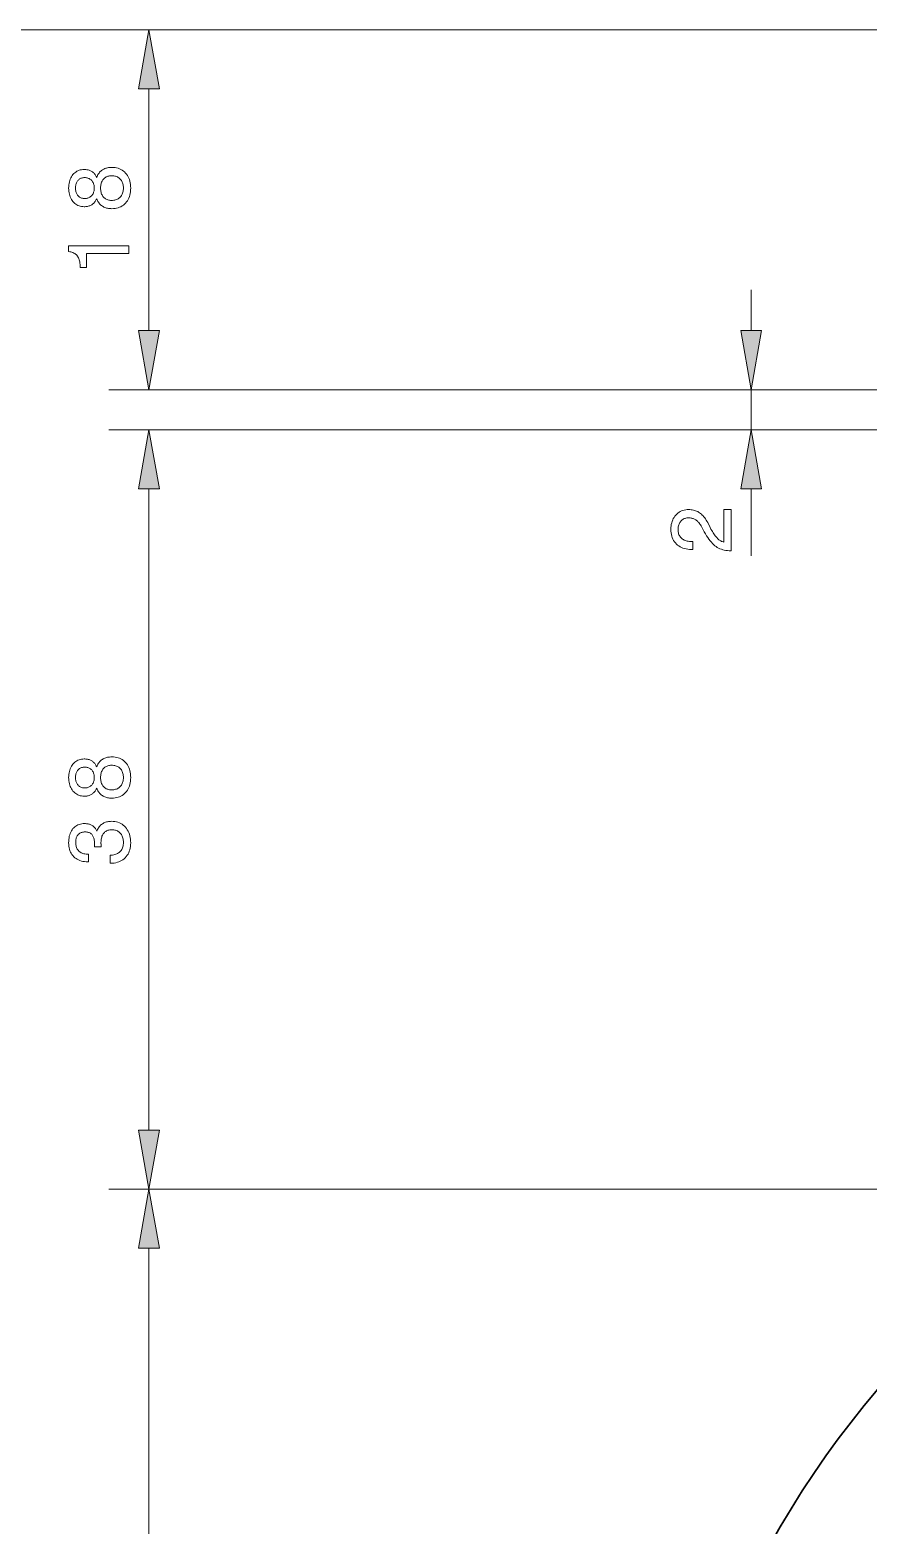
# Model space of a CAD drawing. Extents: x 0 to 420, y 0 to 594.
# Drawn here: x 78.3 to 120.2, y 440.9 to 515.7 of the extents above; entities that cross this region are included whole.
import ezdxf

# ---------------------------------------------------------------- set-up
doc = ezdxf.new("R2010")
doc.units = 0

msp = doc.modelspace()

# ---------------------------------------------------------------- linework, layer by layer
at = {"lineweight": 13}
for p, q in [((133.937, 515.715), (73.821, 515.715)), ((133.937, 515.715), (82.24, 515.715)), ((131.625, 497.715), (82.24, 497.715)), ((131.625, 495.715), (82.24, 495.715)), ((84.24, 460.669), (84.24, 492.761)), ((125.825, 457.715), (82.24, 457.715)), ((125.825, 457.715), (82.24, 457.715)), ((84.24, 420.669), (84.24, 454.761))]:
    msp.add_line(p, q, dxfattribs=at)
at = {"lineweight": 13, "ltscale": 0.30228}
msp.add_line((84.24, 500.669), (84.24, 512.761), dxfattribs=at)
at = {"lineweight": 13, "ltscale": 0.05114}
msp.add_line((114.386, 500.669), (114.386, 502.715), dxfattribs=at)
at = {"lineweight": 13, "ltscale": 0.480967}
for p, q in [((131.625, 497.715), (112.386, 497.715)), ((131.625, 495.715), (112.386, 495.715))]:
    msp.add_line(p, q, dxfattribs=at)
at = {"lineweight": 13, "ltscale": 0.05}
msp.add_line((114.386, 495.715), (114.386, 497.715), dxfattribs=at)
at = {"lineweight": 13, "ltscale": 0.083759}
msp.add_line((114.386, 489.41), (114.386, 492.761), dxfattribs=at)
at = {"lineweight": 13}
for points in [[(84.761, 512.761), (84.24, 515.715), (83.719, 512.761)], [(81.625, 507.267), (81.606, 507.228), (81.586, 507.191), (81.565, 507.157), (81.542, 507.124), (81.518, 507.093), (81.493, 507.065), (81.466, 507.038), (81.438, 507.013), (81.409, 506.99), (81.379, 506.969), (81.347, 506.951), (81.313, 506.934), (81.278, 506.919), (81.242, 506.906), (81.205, 506.895), (81.166, 506.886), (81.125, 506.879), (81.083, 506.874), (81.04, 506.871), (80.995, 506.87), (80.927, 506.873), (80.863, 506.881), (80.8, 506.894), (80.741, 506.912), (80.683, 506.935), (80.629, 506.963), (80.577, 506.997), (80.527, 507.036), (80.48, 507.08), (80.436, 507.129), (80.395, 507.182), (80.359, 507.238), (80.326, 507.298), (80.299, 507.36), (80.275, 507.426), (80.256, 507.495), (80.24, 507.567), (80.23, 507.642), (80.223, 507.721), (80.221, 507.802), (80.223, 507.884), (80.23, 507.963), (80.24, 508.038), (80.256, 508.11), (80.275, 508.179), (80.299, 508.245), (80.326, 508.308), (80.359, 508.367), (80.395, 508.423), (80.436, 508.476), (80.48, 508.524), (80.527, 508.568), (80.577, 508.606), (80.629, 508.64), (80.683, 508.668), (80.741, 508.691), (80.8, 508.709), (80.863, 508.722), (80.927, 508.729), (80.995, 508.732), (81.04, 508.731), (81.084, 508.728), (81.126, 508.723), (81.167, 508.716), (81.206, 508.708), (81.244, 508.697), (81.28, 508.684), (81.315, 508.67), (81.349, 508.653), (81.381, 508.635), (81.411, 508.615), (81.44, 508.592), (81.468, 508.567), (81.495, 508.541), (81.52, 508.512), (81.544, 508.481), (81.566, 508.449), (81.587, 508.414), (81.607, 508.377), (81.625, 508.338), (81.645, 508.386), (81.666, 508.431), (81.69, 508.475), (81.715, 508.516), (81.743, 508.554), (81.772, 508.59), (81.804, 508.624), (81.837, 508.655), (81.872, 508.683), (81.91, 508.71), (81.949, 508.734), (81.99, 508.755), (82.033, 508.774), (82.077, 508.79), (82.123, 508.804), (82.171, 508.815), (82.221, 508.824), (82.272, 508.83), (82.325, 508.834), (82.38, 508.835), (82.465, 508.832), (82.546, 508.824), (82.624, 508.81), (82.698, 508.791), (82.768, 508.765), (82.836, 508.735), (82.899, 508.698), (82.959, 508.656), (83.016, 508.609), (83.069, 508.556), (83.118, 508.498), (83.162, 508.436), (83.201, 508.371), (83.234, 508.301), (83.262, 508.228), (83.285, 508.15), (83.303, 508.069), (83.316, 507.984), (83.324, 507.895), (83.327, 507.802), (83.324, 507.709), (83.316, 507.62), (83.303, 507.535), (83.285, 507.454), (83.262, 507.377), (83.234, 507.304), (83.201, 507.234), (83.162, 507.169), (83.118, 507.107), (83.069, 507.05), (83.016, 506.997), (82.959, 506.949), (82.899, 506.908), (82.836, 506.871), (82.768, 506.841), (82.698, 506.816), (82.624, 506.796), (82.546, 506.782), (82.465, 506.774), (82.38, 506.771), (82.325, 506.773), (82.272, 506.776), (82.221, 506.783), (82.171, 506.791), (82.123, 506.803), (82.077, 506.816), (82.033, 506.833), (81.99, 506.852), (81.949, 506.873), (81.91, 506.897), (81.872, 506.923), (81.837, 506.952), (81.804, 506.983), (81.772, 507.016), (81.743, 507.052), (81.715, 507.09), (81.69, 507.131), (81.666, 507.174), (81.645, 507.219)], [(81.029, 507.281), (81.071, 507.283), (81.111, 507.287), (81.15, 507.294), (81.187, 507.304), (81.223, 507.317), (81.256, 507.333), (81.288, 507.351), (81.319, 507.373), (81.347, 507.397), (81.374, 507.424), (81.399, 507.453), (81.421, 507.484), (81.441, 507.518), (81.458, 507.553), (81.472, 507.59), (81.484, 507.628), (81.493, 507.669), (81.5, 507.711), (81.504, 507.756), (81.505, 507.802), (81.504, 507.849), (81.5, 507.894), (81.493, 507.936), (81.484, 507.977), (81.472, 508.016), (81.458, 508.054), (81.441, 508.089), (81.421, 508.122), (81.399, 508.153), (81.374, 508.183), (81.347, 508.21), (81.319, 508.234), (81.288, 508.255), (81.256, 508.274), (81.223, 508.289), (81.187, 508.302), (81.15, 508.312), (81.111, 508.319), (81.071, 508.324), (81.029, 508.325), (80.986, 508.324), (80.946, 508.319), (80.908, 508.312), (80.871, 508.303), (80.836, 508.29), (80.804, 508.275), (80.772, 508.257), (80.743, 508.236), (80.716, 508.212), (80.69, 508.186), (80.667, 508.157), (80.646, 508.126), (80.627, 508.093), (80.611, 508.058), (80.598, 508.02), (80.587, 507.981), (80.578, 507.939), (80.572, 507.896), (80.568, 507.85), (80.567, 507.802), (80.568, 507.755), (80.572, 507.709), (80.578, 507.666), (80.587, 507.625), (80.598, 507.586), (80.611, 507.548), (80.627, 507.513), (80.646, 507.48), (80.667, 507.449), (80.69, 507.421), (80.716, 507.394), (80.743, 507.371), (80.772, 507.35), (80.804, 507.332), (80.836, 507.316), (80.871, 507.304), (80.908, 507.294), (80.946, 507.287), (80.986, 507.283)], [(82.372, 507.187), (82.425, 507.188), (82.477, 507.193), (82.526, 507.201), (82.572, 507.213), (82.617, 507.228), (82.659, 507.246), (82.699, 507.268), (82.736, 507.293), (82.772, 507.321), (82.805, 507.352), (82.835, 507.386), (82.862, 507.423), (82.886, 507.462), (82.907, 507.504), (82.924, 507.547), (82.938, 507.594), (82.95, 507.642), (82.958, 507.693), (82.962, 507.746), (82.964, 507.802), (82.962, 507.858), (82.958, 507.912), (82.95, 507.963), (82.938, 508.012), (82.924, 508.059), (82.907, 508.103), (82.886, 508.144), (82.862, 508.183), (82.835, 508.22), (82.805, 508.254), (82.772, 508.286), (82.736, 508.314), (82.699, 508.339), (82.659, 508.36), (82.617, 508.379), (82.572, 508.393), (82.526, 508.405), (82.477, 508.413), (82.425, 508.418), (82.372, 508.42), (82.322, 508.418), (82.274, 508.413), (82.228, 508.405), (82.184, 508.394), (82.143, 508.379), (82.104, 508.361), (82.067, 508.339), (82.031, 508.315), (81.999, 508.287), (81.968, 508.255), (81.94, 508.221), (81.914, 508.185), (81.892, 508.146), (81.873, 508.104), (81.856, 508.06), (81.843, 508.013), (81.833, 507.964), (81.825, 507.913), (81.821, 507.859), (81.819, 507.802), (81.821, 507.746), (81.825, 507.692), (81.833, 507.641), (81.843, 507.592), (81.856, 507.546), (81.873, 507.502), (81.892, 507.461), (81.914, 507.422), (81.94, 507.385), (81.968, 507.351), (81.999, 507.32), (82.031, 507.292), (82.067, 507.267), (82.104, 507.246), (82.143, 507.228), (82.184, 507.213), (82.228, 507.201), (82.274, 507.193), (82.322, 507.188)], [(83.24, 504.528), (81.107, 504.528), (81.107, 503.828), (80.801, 503.828), (80.798, 503.903), (80.793, 503.975), (80.785, 504.042), (80.775, 504.105), (80.762, 504.164), (80.747, 504.22), (80.729, 504.271), (80.708, 504.319), (80.684, 504.362), (80.659, 504.402), (80.63, 504.438), (80.598, 504.471), (80.562, 504.501), (80.523, 504.528), (80.481, 504.552), (80.436, 504.573), (80.387, 504.591), (80.335, 504.606), (80.28, 504.618), (80.221, 504.627), (80.221, 504.92), (83.24, 504.92)], [(83.719, 500.669), (84.24, 497.715), (84.761, 500.669)], [(113.865, 500.669), (114.386, 497.715), (114.907, 500.669)], [(84.761, 492.761), (84.24, 495.715), (83.719, 492.761)], [(114.907, 492.761), (114.386, 495.715), (113.865, 492.761)], [(113.386, 489.657), (113.373, 489.657), (113.286, 489.659), (113.201, 489.665), (113.12, 489.675), (113.041, 489.69), (112.965, 489.708), (112.892, 489.731), (112.823, 489.758), (112.756, 489.789), (112.691, 489.824), (112.63, 489.863), (112.571, 489.908), (112.511, 489.959), (112.452, 490.017), (112.393, 490.082), (112.333, 490.153), (112.274, 490.231), (112.215, 490.316), (112.156, 490.407), (112.098, 490.505), (112.039, 490.61), (111.9, 490.865), (111.875, 490.91), (111.849, 490.952), (111.822, 490.992), (111.795, 491.029), (111.768, 491.064), (111.74, 491.096), (111.711, 491.126), (111.681, 491.153), (111.651, 491.178), (111.621, 491.2), (111.589, 491.22), (111.556, 491.238), (111.523, 491.254), (111.488, 491.268), (111.452, 491.279), (111.415, 491.289), (111.377, 491.296), (111.338, 491.301), (111.298, 491.304), (111.257, 491.305), (111.21, 491.304), (111.165, 491.299), (111.122, 491.291), (111.081, 491.279), (111.042, 491.265), (111.004, 491.247), (110.968, 491.225), (110.934, 491.201), (110.902, 491.173), (110.872, 491.142), (110.844, 491.108), (110.819, 491.072), (110.797, 491.034), (110.778, 490.994), (110.762, 490.951), (110.749, 490.906), (110.739, 490.859), (110.731, 490.81), (110.727, 490.758), (110.726, 490.705), (110.727, 490.651), (110.733, 490.6), (110.742, 490.552), (110.755, 490.505), (110.772, 490.461), (110.792, 490.42), (110.816, 490.38), (110.844, 490.343), (110.876, 490.308), (110.911, 490.276), (110.95, 490.246), (110.991, 490.219), (111.035, 490.196), (111.082, 490.175), (111.131, 490.158), (111.184, 490.144), (111.239, 490.133), (111.297, 490.125), (111.358, 490.12), (111.421, 490.119), (111.457, 490.119), (111.457, 489.726), (111.396, 489.726), (111.303, 489.729), (111.214, 489.737), (111.129, 489.751), (111.048, 489.77), (110.971, 489.794), (110.898, 489.824), (110.828, 489.859), (110.763, 489.899), (110.702, 489.945), (110.644, 489.996), (110.592, 490.052), (110.545, 490.112), (110.503, 490.175), (110.467, 490.243), (110.436, 490.314), (110.412, 490.389), (110.392, 490.468), (110.378, 490.551), (110.37, 490.637), (110.367, 490.728), (110.37, 490.815), (110.377, 490.898), (110.389, 490.978), (110.407, 491.055), (110.429, 491.128), (110.456, 491.198), (110.488, 491.264), (110.525, 491.328), (110.567, 491.387), (110.614, 491.444), (110.665, 491.495), (110.719, 491.542), (110.776, 491.583), (110.836, 491.618), (110.899, 491.648), (110.965, 491.673), (111.035, 491.692), (111.107, 491.706), (111.182, 491.714), (111.261, 491.717), (111.322, 491.715), (111.382, 491.71), (111.44, 491.702), (111.497, 491.691), (111.552, 491.677), (111.605, 491.659), (111.657, 491.638), (111.708, 491.614), (111.757, 491.587), (111.804, 491.556), (111.85, 491.523), (111.895, 491.486), (111.938, 491.445), (111.98, 491.401), (112.021, 491.354), (112.061, 491.303), (112.1, 491.249), (112.137, 491.192), (112.173, 491.131), (112.208, 491.067), (112.336, 490.814), (112.373, 490.744), (112.41, 490.678), (112.446, 490.616), (112.481, 490.558), (112.515, 490.505), (112.549, 490.455), (112.581, 490.409), (112.614, 490.368), (112.645, 490.33), (112.676, 490.297), (112.706, 490.266), (112.738, 490.238), (112.77, 490.212), (112.803, 490.188), (112.836, 490.166), (112.871, 490.147), (112.906, 490.129), (112.941, 490.114), (112.978, 490.1), (113.015, 490.089), (113.015, 491.717), (113.386, 491.717)], [(81.625, 477.777), (81.606, 477.738), (81.586, 477.702), (81.565, 477.667), (81.542, 477.634), (81.518, 477.603), (81.493, 477.575), (81.466, 477.548), (81.438, 477.523), (81.409, 477.5), (81.379, 477.48), (81.347, 477.461), (81.313, 477.444), (81.278, 477.429), (81.242, 477.416), (81.205, 477.405), (81.166, 477.396), (81.125, 477.389), (81.083, 477.384), (81.04, 477.382), (80.995, 477.381), (80.927, 477.383), (80.863, 477.391), (80.8, 477.404), (80.741, 477.422), (80.683, 477.445), (80.629, 477.473), (80.577, 477.507), (80.527, 477.546), (80.48, 477.59), (80.436, 477.639), (80.395, 477.692), (80.359, 477.748), (80.326, 477.808), (80.299, 477.871), (80.275, 477.936), (80.256, 478.005), (80.24, 478.077), (80.23, 478.152), (80.223, 478.231), (80.221, 478.312), (80.223, 478.394), (80.23, 478.473), (80.24, 478.548), (80.256, 478.62), (80.275, 478.689), (80.299, 478.755), (80.326, 478.818), (80.359, 478.877), (80.395, 478.933), (80.436, 478.986), (80.48, 479.035), (80.527, 479.078), (80.577, 479.117), (80.629, 479.15), (80.683, 479.178), (80.741, 479.201), (80.8, 479.219), (80.863, 479.232), (80.927, 479.24), (80.995, 479.242), (81.04, 479.241), (81.084, 479.238), (81.126, 479.233), (81.167, 479.227), (81.206, 479.218), (81.244, 479.207), (81.28, 479.195), (81.315, 479.18), (81.349, 479.164), (81.381, 479.145), (81.411, 479.125), (81.44, 479.102), (81.468, 479.078), (81.495, 479.051), (81.52, 479.022), (81.544, 478.992), (81.566, 478.959), (81.587, 478.924), (81.607, 478.887), (81.625, 478.848), (81.645, 478.896), (81.666, 478.942), (81.69, 478.985), (81.715, 479.026), (81.743, 479.064), (81.772, 479.1), (81.804, 479.134), (81.837, 479.165), (81.872, 479.194), (81.91, 479.22), (81.949, 479.244), (81.99, 479.265), (82.033, 479.284), (82.077, 479.3), (82.123, 479.314), (82.171, 479.325), (82.221, 479.334), (82.272, 479.34), (82.325, 479.344), (82.38, 479.345), (82.465, 479.343), (82.546, 479.334), (82.624, 479.32), (82.698, 479.301), (82.768, 479.276), (82.836, 479.245), (82.899, 479.208), (82.959, 479.167), (83.016, 479.119), (83.069, 479.066), (83.118, 479.008), (83.162, 478.947), (83.201, 478.881), (83.234, 478.811), (83.262, 478.738), (83.285, 478.661), (83.303, 478.579), (83.316, 478.494), (83.324, 478.405), (83.327, 478.312), (83.324, 478.219), (83.316, 478.13), (83.303, 478.045), (83.285, 477.964), (83.262, 477.887), (83.234, 477.814), (83.201, 477.744), (83.162, 477.679), (83.118, 477.617), (83.069, 477.56), (83.016, 477.507), (82.959, 477.46), (82.899, 477.418), (82.836, 477.382), (82.768, 477.351), (82.698, 477.326), (82.624, 477.306), (82.546, 477.293), (82.465, 477.284), (82.38, 477.281), (82.325, 477.283), (82.272, 477.286), (82.221, 477.293), (82.171, 477.302), (82.123, 477.313), (82.077, 477.327), (82.033, 477.343), (81.99, 477.362), (81.949, 477.383), (81.91, 477.407), (81.872, 477.433), (81.837, 477.462), (81.804, 477.493), (81.772, 477.526), (81.743, 477.562), (81.715, 477.6), (81.69, 477.641), (81.666, 477.684), (81.645, 477.729)], [(81.029, 477.792), (81.071, 477.793), (81.111, 477.797), (81.15, 477.804), (81.187, 477.814), (81.223, 477.827), (81.256, 477.843), (81.288, 477.861), (81.319, 477.883), (81.347, 477.907), (81.374, 477.934), (81.399, 477.963), (81.421, 477.995), (81.441, 478.028), (81.458, 478.063), (81.472, 478.1), (81.484, 478.138), (81.493, 478.179), (81.5, 478.222), (81.504, 478.266), (81.505, 478.312), (81.504, 478.359), (81.5, 478.404), (81.493, 478.447), (81.484, 478.488), (81.472, 478.527), (81.458, 478.564), (81.441, 478.599), (81.421, 478.632), (81.399, 478.663), (81.374, 478.693), (81.347, 478.72), (81.319, 478.744), (81.288, 478.765), (81.256, 478.784), (81.223, 478.8), (81.187, 478.812), (81.15, 478.822), (81.111, 478.829), (81.071, 478.834), (81.029, 478.835), (80.986, 478.834), (80.946, 478.83), (80.908, 478.823), (80.871, 478.813), (80.836, 478.8), (80.804, 478.785), (80.772, 478.767), (80.743, 478.746), (80.716, 478.722), (80.69, 478.696), (80.667, 478.667), (80.646, 478.636), (80.627, 478.603), (80.611, 478.568), (80.598, 478.531), (80.587, 478.491), (80.578, 478.45), (80.572, 478.406), (80.568, 478.36), (80.567, 478.312), (80.568, 478.265), (80.572, 478.22), (80.578, 478.176), (80.587, 478.135), (80.598, 478.096), (80.611, 478.059), (80.627, 478.024), (80.646, 477.991), (80.667, 477.96), (80.69, 477.931), (80.716, 477.904), (80.743, 477.881), (80.772, 477.86), (80.804, 477.842), (80.836, 477.826), (80.871, 477.814), (80.908, 477.804), (80.946, 477.797), (80.986, 477.793)], [(82.372, 477.697), (82.425, 477.698), (82.477, 477.703), (82.526, 477.712), (82.572, 477.723), (82.617, 477.738), (82.659, 477.756), (82.699, 477.778), (82.736, 477.803), (82.772, 477.831), (82.805, 477.862), (82.835, 477.897), (82.862, 477.933), (82.886, 477.972), (82.907, 478.014), (82.924, 478.058), (82.938, 478.104), (82.95, 478.152), (82.958, 478.203), (82.962, 478.257), (82.964, 478.312), (82.962, 478.368), (82.958, 478.422), (82.95, 478.473), (82.938, 478.522), (82.924, 478.569), (82.907, 478.613), (82.886, 478.654), (82.862, 478.694), (82.835, 478.73), (82.805, 478.765), (82.772, 478.796), (82.736, 478.824), (82.699, 478.849), (82.659, 478.87), (82.617, 478.889), (82.572, 478.904), (82.526, 478.915), (82.477, 478.923), (82.425, 478.928), (82.372, 478.93), (82.322, 478.928), (82.274, 478.923), (82.228, 478.915), (82.184, 478.904), (82.143, 478.889), (82.104, 478.871), (82.067, 478.849), (82.031, 478.825), (81.999, 478.797), (81.968, 478.766), (81.94, 478.732), (81.914, 478.695), (81.892, 478.656), (81.873, 478.614), (81.856, 478.57), (81.843, 478.524), (81.833, 478.474), (81.825, 478.423), (81.821, 478.369), (81.819, 478.312), (81.821, 478.256), (81.825, 478.203), (81.833, 478.151), (81.843, 478.103), (81.856, 478.056), (81.873, 478.012), (81.892, 477.971), (81.914, 477.932), (81.94, 477.895), (81.968, 477.861), (81.999, 477.83), (82.031, 477.802), (82.067, 477.777), (82.104, 477.756), (82.143, 477.738), (82.184, 477.723), (82.228, 477.712), (82.274, 477.703), (82.322, 477.698)], [(82.3, 474.026), (82.3, 474.425), (82.362, 474.428), (82.421, 474.434), (82.477, 474.443), (82.53, 474.456), (82.58, 474.471), (82.628, 474.49), (82.673, 474.513), (82.715, 474.538), (82.754, 474.567), (82.79, 474.599), (82.823, 474.634), (82.853, 474.671), (82.879, 474.711), (82.901, 474.754), (82.92, 474.8), (82.936, 474.848), (82.948, 474.899), (82.957, 474.953), (82.962, 475.009), (82.964, 475.068), (82.962, 475.126), (82.958, 475.181), (82.95, 475.234), (82.939, 475.284), (82.924, 475.332), (82.907, 475.377), (82.886, 475.42), (82.863, 475.46), (82.836, 475.497), (82.806, 475.533), (82.773, 475.565), (82.738, 475.594), (82.7, 475.619), (82.66, 475.641), (82.618, 475.66), (82.574, 475.675), (82.527, 475.687), (82.477, 475.696), (82.426, 475.701), (82.372, 475.702), (82.322, 475.701), (82.276, 475.696), (82.231, 475.687), (82.189, 475.676), (82.148, 475.66), (82.11, 475.642), (82.075, 475.62), (82.041, 475.595), (82.01, 475.567), (81.98, 475.535), (81.954, 475.5), (81.93, 475.462), (81.909, 475.422), (81.891, 475.379), (81.875, 475.333), (81.863, 475.285), (81.853, 475.233), (81.846, 475.18), (81.842, 475.123), (81.84, 475.064), (81.84, 475.055), (81.84, 475.047), (81.84, 475.038), (81.841, 475.029), (81.841, 475.02), (81.841, 475.011), (81.841, 475.003), (81.842, 474.993), (81.842, 474.984), (81.842, 474.975), (81.843, 474.965), (81.843, 474.955), (81.844, 474.945), (81.844, 474.933), (81.845, 474.921), (81.846, 474.909), (81.846, 474.896), (81.847, 474.882), (81.848, 474.868), (81.849, 474.853), (81.509, 474.853), (81.51, 474.862), (81.51, 474.871), (81.51, 474.88), (81.511, 474.889), (81.511, 474.898), (81.511, 474.907), (81.512, 474.916), (81.512, 474.924), (81.512, 474.933), (81.512, 474.941), (81.513, 474.95), (81.513, 474.958), (81.513, 474.966), (81.513, 474.974), (81.513, 474.982), (81.513, 474.99), (81.513, 474.997), (81.513, 475.005), (81.513, 475.012), (81.513, 475.019), (81.512, 475.076), (81.509, 475.13), (81.503, 475.18), (81.495, 475.228), (81.485, 475.273), (81.472, 475.314), (81.457, 475.353), (81.44, 475.388), (81.42, 475.421), (81.399, 475.45), (81.374, 475.477), (81.348, 475.501), (81.319, 475.522), (81.287, 475.54), (81.253, 475.556), (81.217, 475.568), (81.178, 475.578), (81.137, 475.585), (81.094, 475.589), (81.048, 475.591), (81.003, 475.589), (80.961, 475.585), (80.92, 475.578), (80.882, 475.569), (80.846, 475.557), (80.812, 475.542), (80.78, 475.524), (80.751, 475.504), (80.723, 475.48), (80.698, 475.455), (80.674, 475.426), (80.654, 475.396), (80.635, 475.362), (80.619, 475.327), (80.606, 475.289), (80.595, 475.249), (80.586, 475.206), (80.58, 475.161), (80.577, 475.113), (80.575, 475.064), (80.577, 475.008), (80.582, 474.954), (80.59, 474.904), (80.601, 474.856), (80.616, 474.811), (80.634, 474.769), (80.655, 474.73), (80.679, 474.693), (80.707, 474.659), (80.738, 474.628), (80.772, 474.6), (80.809, 474.575), (80.849, 474.552), (80.892, 474.533), (80.938, 474.517), (80.987, 474.503), (81.039, 474.493), (81.095, 474.486), (81.153, 474.481), (81.214, 474.48), (81.214, 474.096), (81.185, 474.096), (81.098, 474.098), (81.016, 474.106), (80.936, 474.119), (80.861, 474.137), (80.789, 474.16), (80.72, 474.188), (80.656, 474.221), (80.594, 474.26), (80.537, 474.303), (80.483, 474.352), (80.433, 474.405), (80.388, 474.462), (80.349, 474.522), (80.315, 474.585), (80.286, 474.653), (80.263, 474.724), (80.245, 474.798), (80.232, 474.876), (80.224, 474.957), (80.221, 475.043), (80.223, 475.132), (80.23, 475.218), (80.24, 475.3), (80.255, 475.377), (80.274, 475.45), (80.298, 475.52), (80.325, 475.585), (80.357, 475.646), (80.394, 475.702), (80.434, 475.755), (80.478, 475.803), (80.526, 475.846), (80.577, 475.884), (80.631, 475.917), (80.689, 475.945), (80.75, 475.968), (80.815, 475.985), (80.883, 475.998), (80.954, 476.006), (81.029, 476.008), (81.071, 476.007), (81.113, 476.004), (81.153, 475.999), (81.192, 475.993), (81.23, 475.984), (81.266, 475.974), (81.302, 475.961), (81.336, 475.947), (81.368, 475.93), (81.4, 475.912), (81.43, 475.892), (81.458, 475.87), (81.485, 475.846), (81.511, 475.821), (81.535, 475.793), (81.558, 475.764), (81.579, 475.733), (81.599, 475.7), (81.617, 475.665), (81.634, 475.629), (81.652, 475.676), (81.673, 475.721), (81.696, 475.764), (81.72, 475.804), (81.747, 475.842), (81.776, 475.877), (81.806, 475.911), (81.839, 475.942), (81.873, 475.97), (81.91, 475.996), (81.948, 476.02), (81.988, 476.042), (82.03, 476.06), (82.074, 476.077), (82.119, 476.091), (82.166, 476.102), (82.215, 476.111), (82.265, 476.117), (82.318, 476.121), (82.372, 476.122), (82.456, 476.119), (82.538, 476.11), (82.615, 476.095), (82.69, 476.075), (82.761, 476.048), (82.829, 476.016), (82.893, 475.977), (82.954, 475.933), (83.011, 475.883), (83.065, 475.827), (83.115, 475.766), (83.159, 475.701), (83.198, 475.632), (83.232, 475.56), (83.261, 475.483), (83.285, 475.403), (83.303, 475.319), (83.316, 475.23), (83.324, 475.138), (83.327, 475.043), (83.324, 474.952), (83.316, 474.864), (83.302, 474.781), (83.283, 474.701), (83.259, 474.626), (83.229, 474.553), (83.193, 474.485), (83.152, 474.421), (83.106, 474.36), (83.055, 474.303), (82.998, 474.25), (82.939, 474.203), (82.875, 474.162), (82.808, 474.126), (82.737, 474.095), (82.663, 474.071), (82.585, 474.051), (82.503, 474.037), (82.418, 474.029), (82.329, 474.026)], [(83.719, 460.669), (84.24, 457.715), (84.761, 460.669)], [(84.761, 454.761), (84.24, 457.715), (83.719, 454.761)]]:
    msp.add_lwpolyline(points, close=True, dxfattribs=at)
at = {"lineweight": 30}
msp.add_arc((155.685, 417.715), 46.06, 138.0403, 179.99999, dxfattribs=at)
at = {"lineweight": 13}
for points in [[(84.761, 512.761), (84.24, 515.715), (84.761, 512.761), (83.719, 512.761)], [(83.719, 500.669), (84.24, 497.715), (83.719, 500.669), (84.761, 500.669)], [(113.865, 500.669), (114.386, 497.715), (113.865, 500.669), (114.907, 500.669)], [(84.761, 492.761), (84.24, 495.715), (84.761, 492.761), (83.719, 492.761)], [(114.907, 492.761), (114.386, 495.715), (114.907, 492.761), (113.865, 492.761)], [(83.719, 460.669), (84.24, 457.715), (83.719, 460.669), (84.761, 460.669)], [(84.761, 454.761), (84.24, 457.715), (84.761, 454.761), (83.719, 454.761)]]:
    msp.add_solid(points, dxfattribs=at)

doc.saveas('drawing.dxf')
